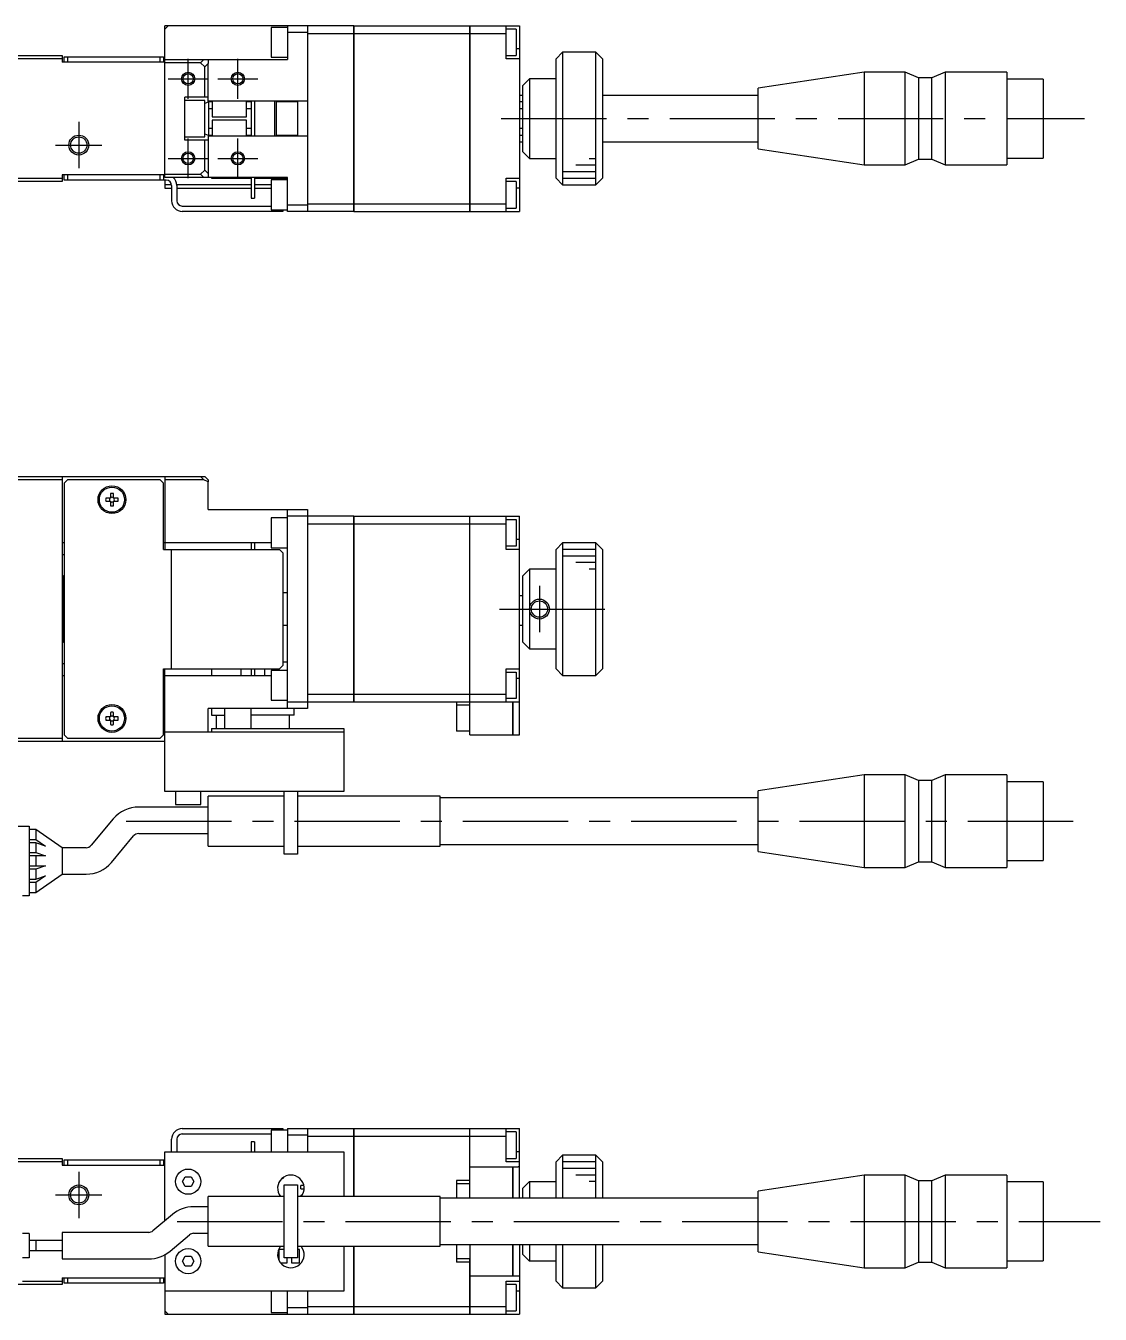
# Model space of a CAD drawing. Extents: x -1 to 721, y -8 to 204.
# Drawn here: x 192 to 354.1, y 10 to 204.4 of the extents above; entities that cross this region are included whole.
import ezdxf

# ---------------------------------------------------------------- set-up
doc = ezdxf.new("R2010")
doc.units = 0
doc.header["$LTSCALE"] = 0.5
doc.linetypes.add('CENTER', pattern=[50.8, 31.75, -6.35, 6.35, -6.35])
for name, color, linetype in [('MSM_CENTER', 1, 'CENTER'), ('MSM_CONTINUOUS', 7, 'CONTINUOUS'), ('MSM_NARROW', 5, 'CONTINUOUS')]:
    doc.layers.add(name, color=color, linetype=linetype)

msp = doc.modelspace()

# ---------------------------------------------------------------- linework, layer by layer
at = {"layer": 'MSM_CENTER'}
for p, q in [((216.5, 193.387477), (216.5, 199.387477)), ((224, 193.387477), (224, 199.387477)), ((213.5, 196.387477), (219.5, 196.387477)), ((221, 196.387477), (227, 196.387477)), ((200, 189.887476), (200, 182.887476)), ((263.75, 190.387477), (351.75, 190.387477)), ((216.5, 181.387477), (216.5, 187.387477)), ((224, 181.387477), (224, 187.387477)), ((196.5, 186.387476), (203.5, 186.387476)), ((213.5, 184.387477), (219.5, 184.387477)), ((221, 184.387477), (227, 184.387477)), ((269.5, 119.887348), (269.5, 112.887348)), ((263.5, 116.387477), (281.5, 116.387477)), ((207.143664, 84.387477), (352.745716, 84.387477)), ((200, 31.500001), (200, 24.500001)), ((196.5, 28.000001), (203.5, 28.000001)), ((214.854051, 24), (354.111582, 24))]:
    msp.add_line(p, q, dxfattribs=at)
at = {"layer": 'MSM_CONTINUOUS'}
for p, q in [((213, 181.887476), (213, 204.387477)), ((241.49, 204.387477), (213, 204.387477)), ((213, 203.887477), (213.5, 204.387477)), ((231.5, 204.137477), (229, 204.137477)), ((229, 204.137477), (229, 199.637477)), ((231.5, 204.387477), (231.5, 199.287477)), ((234.5, 204.387477), (234.5, 176.387477)), ((241.49, 176.387477), (241.49, 204.387477)), ((241.5, 204.377477), (241.49, 204.377477)), ((241.5, 204.387477), (258.99, 204.387477)), ((241.5, 204.387477), (241.5, 176.387477)), ((258.99, 176.387477), (258.99, 204.387477)), ((259, 204.377477), (258.99, 204.377477)), ((259, 204.387477), (259, 176.387477)), ((259, 204.387477), (266.5, 204.387477)), ((264.5, 199.387477), (264.5, 204.387477)), ((266.5, 204.387477), (266.5, 176.387477)), ((234.5, 203.387477), (231.5, 203.387477)), ((234.5, 203.232709), (241.49, 203.232709)), ((241.5, 203.228816), (241.49, 203.228816)), ((241.5, 203.232709), (258.99, 203.232709)), ((259, 203.228816), (258.99, 203.228816)), ((259, 203.232709), (264.5, 203.232709)), ((266, 203.887477), (264.5, 203.887477)), ((266, 203.887477), (266, 199.887477)), ((266.5, 200.887477), (266, 200.887477)), ((273, 200.387477), (272, 199.387477)), ((278, 200.387477), (273, 200.387477)), ((273, 200.387477), (273, 180.387477)), ((279, 199.387477), (278, 200.387477)), ((278, 180.387477), (278, 200.387477)), ((184, 199.887476), (197.5, 199.887476)), ((197.5, 199.387476), (184, 199.387476)), ((197.5, 199.887476), (197.5, 198.887476)), ((213, 198.887476), (197.5, 198.887476)), ((197.8, 199.687476), (212.8, 199.687476)), ((197.8, 198.887476), (197.8, 199.687476)), ((198.3, 199.687476), (198.3, 198.887476)), ((212.3, 198.887476), (212.3, 199.687476)), ((212.8, 199.687476), (212.8, 198.887476)), ((213, 199.287477), (219.500001, 199.287477)), ((218.387627, 198.787477), (213, 198.787477)), ((218.387627, 198.787477), (218.887627, 199.287477)), ((219, 198.175104), (218.387627, 198.787477)), ((219.5, 198.675104), (219, 198.175104)), ((219.500001, 199.287477), (219.5, 198.675104)), ((219.5, 192.876954), (219.5, 198.675104)), ((219.500002, 199.287477), (231.5, 199.287477)), ((229, 199.637477), (231.5, 199.637477)), ((264.5, 199.887477), (266, 199.887477)), ((266.5, 199.387477), (264.5, 199.387477)), ((272, 181.387477), (272, 199.387477)), ((279, 199.387477), (279, 181.387477)), ((219, 193.637476), (219, 198.175104)), ((267, 195.387477), (268, 196.387477)), ((272, 196.387477), (268, 196.387477)), ((268, 196.387477), (268, 184.387477)), ((318.5, 197.387477), (302.5, 194.957477)), ((324.7, 197.387477), (318.5, 197.387477)), ((318.5, 197.387477), (318.5, 183.387477)), ((326.7, 196.537477), (324.7, 197.387477)), ((324.7, 183.387477), (324.7, 197.387477)), ((328.7, 196.537477), (326.7, 196.537477)), ((326.7, 196.537477), (326.7, 184.237477)), ((330.7, 197.387477), (328.7, 196.537477)), ((328.7, 184.237477), (328.7, 196.537477)), ((340, 197.387477), (330.7, 197.387477)), ((330.7, 197.387477), (330.7, 183.387477)), ((340, 197.387477), (340, 183.387477)), ((345.5, 196.337477), (340, 196.337477)), ((345.5, 196.337477), (345.5, 184.437477)), ((267, 185.387477), (267, 195.387477)), ((302.5, 185.817477), (302.5, 194.957477)), ((216, 187.137476), (216, 193.637476)), ((219.5, 193.637476), (216, 193.637476)), ((219, 193.137476), (216, 193.137476)), ((219.5, 192.876954), (218.999727, 192.667129)), ((219, 187.637476), (219, 193.137476)), ((234.5, 192.987477), (219.5, 192.987477)), ((219.6, 187.787477), (219.6, 192.987477)), ((220.1, 192.887477), (219.6, 192.887477)), ((220, 192.987477), (220, 192.887477)), ((220.1, 192.987477), (220.1, 190.637476)), ((225.3, 190.637476), (225.3, 192.987477)), ((226, 192.887477), (225.3, 192.887477)), ((226, 192.987477), (226, 187.787477)), ((226.5, 192.987477), (226.5, 187.787477)), ((229.6, 187.787477), (229.6, 192.987477)), ((229.8, 192.987477), (229.8, 187.787477)), ((233, 192.887477), (229.8, 192.887477)), ((233, 192.987477), (233, 187.787477)), ((267, 193.887477), (266.5, 193.887477)), ((267, 192.887477), (266.5, 192.887477)), ((302.5, 193.887477), (279, 193.887477)), ((219.6, 191.887477), (220.1, 191.887477)), ((220.1, 190.637476), (225.3, 190.637476)), ((225.3, 191.887477), (226, 191.887477)), ((266.5, 191.887477), (267, 191.887477)), ((220.1, 188.887477), (219.6, 188.887477)), ((225.3, 190.137476), (220.1, 190.137476)), ((220.1, 190.137476), (220.1, 187.787477)), ((225.3, 187.787477), (225.3, 190.137476)), ((226, 188.887477), (225.3, 188.887477)), ((267, 188.887477), (266.5, 188.887477)), ((216, 187.637476), (219, 187.637476)), ((219.5, 187.137476), (216, 187.137476)), ((218.999651, 188.107865), (219.5, 187.897999)), ((219, 182.599847), (219, 187.137476)), ((219.5, 187.897999), (219.5, 182.099847)), ((219.5, 187.787477), (234.5, 187.787477)), ((219.6, 187.887477), (220.1, 187.887477)), ((220, 187.887477), (220, 187.787477)), ((225.3, 187.887477), (226, 187.887477)), ((229.8, 187.887477), (233, 187.887477)), ((266.5, 187.887477), (267, 187.887477)), ((266.5, 186.887477), (267, 186.887477)), ((279, 186.887477), (302.5, 186.887477)), ((268, 184.387477), (267, 185.387477)), ((302.5, 185.817477), (318.5, 183.387477)), ((268, 184.387477), (272, 184.387477)), ((318.5, 183.387477), (324.7, 183.387477)), ((324.7, 183.387477), (326.7, 184.237477)), ((326.7, 184.237477), (328.7, 184.237477)), ((328.7, 184.237477), (330.7, 183.387477)), ((330.7, 183.387477), (340, 183.387477)), ((340, 184.437477), (345.5, 184.437477)), ((197.5, 180.887476), (184.5, 180.887476)), ((184.612372, 181.387476), (197.5, 181.387476)), ((197.5, 181.887476), (197.5, 180.887476)), ((213, 181.887476), (197.5, 181.887476)), ((197.8, 181.087476), (197.8, 181.887476)), ((213.2, 181.087476), (197.8, 181.087476)), ((198.3, 181.887476), (198.3, 181.087476)), ((212.3, 181.087476), (212.3, 181.887476)), ((212.8, 181.887476), (212.8, 181.087476)), ((213, 181.987475), (218.387627, 181.987475)), ((213, 181.487475), (213, 181.887474)), ((231.5, 181.487475), (213, 181.487475)), ((213, 181.087476), (213, 179.887477)), ((218.387627, 181.987475), (219, 182.599847)), ((218.887627, 181.487475), (218.387627, 181.987475)), ((219, 182.599847), (219.5, 182.099847)), ((219.5, 182.099847), (219.500002, 181.487475)), ((220, 181.487475), (220, 181.387475)), ((220, 181.387475), (226, 181.387475)), ((226, 181.487475), (226, 178.387477)), ((226.5, 181.487475), (226.5, 178.387477)), ((226.5, 181.387475), (231.5, 181.387475)), ((231.5, 181.137477), (229, 181.137477)), ((229, 181.137477), (229, 176.637477)), ((231.5, 176.387477), (231.5, 181.487475)), ((264.5, 176.387477), (264.5, 181.387477)), ((264.5, 181.387477), (266.5, 181.387477)), ((266, 180.887477), (264.5, 180.887477)), ((266, 180.887477), (266, 176.887477)), ((272, 181.387477), (273, 180.387477)), ((278, 180.387477), (279, 181.387477)), ((213.993725, 180.387477), (213, 180.387477)), ((213, 179.887477), (214, 179.887477)), ((214, 180.287476), (214, 177.987476)), ((226, 180.387477), (214.796872, 180.387477)), ((214.8, 180.287476), (214.8, 177.987476)), ((214.8, 179.887477), (226, 179.887477)), ((229, 180.387477), (226.5, 180.387477)), ((226.5, 179.887477), (229, 179.887477)), ((266.5, 179.887477), (266, 179.887477)), ((273, 180.387477), (278, 180.387477)), ((215.6, 177.187476), (229, 177.187476)), ((226, 178.387477), (226.5, 178.387477)), ((231.5, 177.387477), (234.5, 177.387477)), ((234.5, 177.542244), (241.49, 177.542244)), ((241.5, 177.546137), (241.49, 177.546137)), ((241.5, 177.542244), (258.99, 177.542244)), ((259, 177.546137), (258.99, 177.546137)), ((259, 177.542244), (264.5, 177.542244)), ((230.8, 176.387476), (215.6, 176.387476)), ((229, 176.637477), (231.5, 176.637477)), ((230.3, 176.387476), (230.3, 176.637477)), ((230.8, 176.637477), (230.8, 176.387476)), ((241.49, 176.387477), (231.5, 176.387477)), ((241.5, 176.397477), (241.49, 176.397477)), ((241.5, 176.387477), (258.99, 176.387477)), ((259, 176.397477), (258.99, 176.397477)), ((259, 176.387477), (266.5, 176.387477)), ((264.5, 176.887477), (266, 176.887477)), ((184, 136.387477), (219, 136.387477)), ((197.5, 136.387477), (197.5, 96.387477)), ((213, 136.387477), (213, 125.387477)), ((218.887627, 135.887477), (218.387627, 136.387477)), ((219, 136.387477), (219.5, 135.887477)), ((197.5, 135.887477), (185.112372, 135.887477)), ((198.3, 135.887477), (197.8, 135.387477)), ((197.8, 135.387477), (197.8, 97.387477)), ((212.3, 135.887477), (198.3, 135.887477)), ((212.8, 135.387477), (212.3, 135.887477)), ((212.8, 125.387477), (212.8, 135.387477)), ((218.887627, 135.887477), (213, 135.887477)), ((219.500002, 135.581289), (218.887627, 135.887477)), ((219.5, 135.887477), (219.500002, 135.581289)), ((219.500002, 131.387477), (219.500002, 135.581289)), ((204.76, 133.127477), (204.080815, 133.127477)), ((204.080815, 132.647477), (204.76, 132.647477)), ((204.76, 133.806661), (204.76, 133.127477)), ((204.76, 132.647477), (204.76, 131.968292)), ((205.24, 133.127477), (205.24, 133.806661)), ((205.919184, 133.127477), (205.24, 133.127477)), ((205.24, 131.968292), (205.24, 132.647477)), ((205.24, 132.647477), (205.919184, 132.647477)), ((219.500002, 131.387477), (234.5, 131.387477)), ((231.5, 101.387477), (231.5, 131.387477)), ((241.49, 130.387477), (231.5, 130.387477)), ((234.5, 131.387477), (234.5, 101.387477)), ((241.49, 102.387477), (241.49, 130.387477)), ((241.5, 130.377477), (241.49, 130.377477)), ((241.5, 130.387477), (241.5, 102.387477)), ((241.5, 130.387477), (258.99, 130.387477)), ((258.99, 98.387477), (258.99, 130.387477)), ((259, 130.377477), (258.99, 130.377477)), ((259, 97.387477), (259, 130.387477)), ((259, 130.387477), (266.5, 130.387477)), ((264.5, 125.387477), (264.5, 130.387477)), ((266.5, 97.387477), (266.5, 130.387477)), ((231.5, 130.137477), (229, 130.137477)), ((229, 130.137477), (229, 125.637477)), ((234.5, 129.232709), (241.49, 129.232709)), ((241.5, 129.228816), (241.49, 129.228816)), ((241.5, 129.232709), (258.99, 129.232709)), ((259, 129.228816), (258.99, 129.228816)), ((259, 129.232709), (264.5, 129.232709)), ((264.5, 129.887477), (266, 129.887477)), ((266, 129.887477), (266, 125.887477)), ((197.8, 126.387477), (197.5, 126.387477)), ((229, 126.387477), (212.8, 126.387477)), ((226, 126.387477), (226, 125.387477)), ((226.5, 126.387477), (226.5, 125.387477)), ((266.5, 126.887477), (266, 126.887477)), ((273, 126.387477), (272, 125.387477)), ((278, 126.387477), (273, 126.387477)), ((273, 126.387477), (273, 106.387477)), ((279, 125.387477), (278, 126.387477)), ((278, 106.387477), (278, 126.387477)), ((197.5, 124.637477), (197.8, 124.637477)), ((212.8, 125.387477), (230.3, 125.387477)), ((214, 107.387477), (214, 125.387477)), ((229, 125.637477), (231.5, 125.637477)), ((230.8, 124.887477), (230.3, 125.387477)), ((230.8, 124.887477), (230.8, 107.887477)), ((266, 125.887477), (264.5, 125.887477)), ((266.5, 125.387477), (264.5, 125.387477)), ((272, 107.387477), (272, 125.387477)), ((279, 125.387477), (279, 107.387477)), ((197.7, 121.387477), (197.5, 121.187477)), ((197.8, 121.387477), (197.7, 121.387477)), ((197.7, 121.387477), (197.7, 111.387477)), ((267, 121.387477), (268, 122.387477)), ((267, 111.387477), (267, 121.387477)), ((268, 122.387477), (268, 110.387477)), ((272, 122.387477), (268, 122.387477)), ((230.8, 118.887477), (231.5, 118.887477)), ((267, 118.387477), (266.5, 118.387477)), ((231.5, 113.887477), (230.8, 113.887477)), ((267, 113.887477), (266.5, 113.887477)), ((197.5, 111.587477), (197.7, 111.387477)), ((197.7, 111.387477), (197.8, 111.387477)), ((268, 110.387477), (267, 111.387477)), ((268, 110.387477), (272, 110.387477)), ((197.8, 108.137477), (197.5, 108.137477)), ((212.8, 107.387477), (230.3, 107.387477)), ((212.8, 97.387477), (212.8, 107.387477)), ((213, 88.887477), (213, 107.387477)), ((220, 107.387477), (220, 106.387477)), ((224.5, 106.387477), (224.5, 107.387477)), ((226, 107.387477), (226, 106.387477)), ((226.5, 107.387477), (226.5, 106.387477)), ((228, 107.387477), (228, 106.387477)), ((231.5, 107.137477), (229, 107.137477)), ((229, 107.137477), (229, 102.637477)), ((230.3, 107.387477), (230.8, 107.887477)), ((231.5, 108.387477), (230.8, 108.387477)), ((264.5, 102.387477), (264.5, 107.387477)), ((264.5, 107.387477), (266.5, 107.387477)), ((272, 107.387477), (273, 106.387477)), ((278, 106.387477), (279, 107.387477)), ((197.5, 106.387477), (197.8, 106.387477)), ((212.8, 106.387477), (229, 106.387477)), ((264.5, 106.887477), (266, 106.887477)), ((266, 106.887477), (266, 102.887477)), ((266.5, 105.887477), (266, 105.887477)), ((273, 106.387477), (278, 106.387477)), ((234.5, 103.542244), (241.49, 103.542244)), ((241.5, 103.546137), (241.49, 103.546137)), ((241.5, 103.542244), (258.99, 103.542244)), ((259, 103.546137), (258.99, 103.546137)), ((259, 103.542244), (264.5, 103.542244)), ((234.5, 101.387477), (219.5, 101.387477)), ((219.500002, 97.887477), (219.5, 101.387477)), ((220, 101.387477), (220, 100.387477)), ((222, 101.387477), (222, 98.387477)), ((226, 98.387477), (226, 101.387477)), ((229, 102.637477), (231.5, 102.637477)), ((231.5, 102.387477), (241.49, 102.387477)), ((232.5, 100.387477), (232.5, 101.387477)), ((241.5, 102.397477), (241.49, 102.397477)), ((241.5, 102.387477), (258.99, 102.387477)), ((257, 102.387477), (257, 97.987477)), ((258.99, 101.887477), (257, 101.887477)), ((259, 102.397477), (258.99, 102.397477)), ((259, 102.387477), (266.5, 102.387477)), ((266, 102.887477), (264.5, 102.887477)), ((265.49, 97.387477), (265.49, 102.387477)), ((265.5, 102.387477), (265.5, 97.387477)), ((204.76, 100.127477), (204.080815, 100.127477)), ((204.080815, 99.647477), (204.76, 99.647477)), ((204.76, 100.806661), (204.76, 100.127477)), ((204.76, 99.647477), (204.76, 98.968292)), ((205.24, 100.127477), (205.24, 100.806661)), ((205.919184, 100.127477), (205.24, 100.127477)), ((205.24, 99.647477), (205.919184, 99.647477)), ((205.24, 98.968292), (205.24, 99.647477)), ((220, 100.387477), (222, 100.387477)), ((220.75, 100.387477), (220.75, 98.387477)), ((232.5, 100.387477), (226, 100.387477)), ((231.75, 100.387477), (231.75, 98.387477)), ((197.8, 97.387477), (198.3, 96.887477)), ((212.3, 96.887477), (212.8, 97.387477)), ((213, 97.887477), (240, 97.887477)), ((220, 98.387477), (240, 98.387477)), ((220, 98.387477), (220, 97.887477)), ((240, 98.387477), (240, 88.887477)), ((259, 97.987477), (257, 97.987477)), ((259, 98.387477), (258.99, 98.387477)), ((259, 97.387477), (265.49, 97.387477)), ((265.5, 97.397477), (265.49, 97.397477)), ((265.5, 97.387477), (266.5, 97.387477)), ((213, 96.387477), (184, 96.387477)), ((185.112372, 96.887477), (197.5, 96.887477)), ((198.3, 96.887477), (212.3, 96.887477)), ((318.5, 91.387477), (302.5, 88.957477)), ((324.7, 91.387477), (318.5, 91.387477)), ((318.5, 91.387477), (318.5, 77.387477)), ((326.7, 90.537477), (324.7, 91.387477)), ((324.7, 77.387477), (324.7, 91.387477)), ((330.7, 91.387477), (328.7, 90.537477)), ((340, 91.387477), (330.7, 91.387477)), ((330.7, 91.387477), (330.7, 77.387477)), ((340, 91.387477), (340, 77.387477)), ((328.7, 90.537477), (326.7, 90.537477)), ((326.7, 90.537477), (326.7, 78.237477)), ((328.7, 78.237477), (328.7, 90.537477)), ((345.5, 90.337477), (340, 90.337477)), ((345.5, 90.337477), (345.5, 78.437477)), ((240, 88.887477), (213, 88.887477)), ((214.6, 88.887477), (214.6, 86.887477)), ((218.4, 86.887477), (218.4, 88.887477)), ((231, 88.137477), (219.5, 88.137477)), ((219.5, 80.637477), (219.5, 88.137477)), ((231, 79.387477), (231, 88.887477)), ((233, 88.887477), (233, 79.387477)), ((254.5, 88.137477), (233, 88.137477)), ((254.5, 80.637477), (254.5, 88.137477)), ((302.5, 87.887477), (254.5, 87.887477)), ((302.5, 79.817477), (302.5, 88.957477)), ((219.5, 86.515832), (209.041224, 86.515832)), ((214.6, 86.887477), (218.4, 86.887477)), ((190.5, 83.637477), (192.5, 83.637477)), ((192.5, 83.637477), (192.5, 73.137477)), ((205.211001, 84.72977), (201.867121, 80.744689)), ((193.5, 83.137477), (192.5, 83.137477)), ((197.5, 80.387477), (193.5, 83.137477)), ((193.5, 83.137477), (193.5, 81.637477)), ((204.931299, 78.173538), (208.275179, 82.15862)), ((209.041224, 82.515832), (219.5, 82.515832)), ((192.5, 81.637477), (193.5, 81.637477)), ((193.5, 81.137477), (192.5, 81.137477)), ((193.5, 81.637477), (194.954545, 80.637477)), ((194.954545, 80.637477), (193.5, 81.137477)), ((193.5, 81.137477), (193.5, 79.637477)), ((201.101077, 80.387477), (197.5, 80.387477)), ((197.5, 80.387477), (197.5, 76.387477)), ((219.5, 80.637477), (231, 80.637477)), ((233, 80.637477), (254.5, 80.637477)), ((254.5, 80.887477), (302.5, 80.887477)), ((302.5, 79.817477), (318.5, 77.387477)), ((192.5, 79.637477), (193.5, 79.637477)), ((194.954545, 79.137477), (192.5, 79.137477)), ((193.5, 79.637477), (194.954545, 79.137477)), ((193.5, 79.137477), (193.5, 77.637477)), ((233, 79.387477), (231, 79.387477)), ((324.7, 77.387477), (326.7, 78.237477)), ((326.7, 78.237477), (328.7, 78.237477)), ((328.7, 78.237477), (330.7, 77.387477)), ((340, 78.437477), (345.5, 78.437477)), ((192.5, 77.637477), (194.954545, 77.637477)), ((193.5, 77.137477), (192.5, 77.137477)), ((194.954545, 77.637477), (193.5, 77.137477)), ((193.5, 77.137477), (193.5, 75.637477)), ((193.5, 73.637477), (197.5, 76.387477)), ((194.954545, 76.137477), (193.5, 75.137477)), ((193.5, 75.637477), (194.954545, 76.137477)), ((197.5, 76.387477), (201.101077, 76.387477)), ((318.5, 77.387477), (324.7, 77.387477)), ((330.7, 77.387477), (340, 77.387477)), ((192.5, 75.637477), (193.5, 75.637477)), ((193.5, 75.137477), (192.5, 75.137477)), ((193.5, 75.137477), (193.5, 73.637477)), ((192.5, 73.137477), (191.5, 73.137477)), ((192.5, 73.637477), (193.5, 73.637477)), ((215.6, 38.000001), (230.8, 38.000001)), ((215.6, 37.200001), (229, 37.200001)), ((231.5, 37.75), (229, 37.75)), ((229, 37.75), (229, 34.5)), ((230.3, 37.75), (230.3, 38.000001)), ((230.8, 38.000001), (230.8, 37.75)), ((231.5, 38), (231.5, 34.5)), ((231.5, 38), (241.49, 38)), ((234.5, 37), (231.5, 37)), ((234.5, 38), (234.5, 34.5)), ((241.49, 27.75), (241.49, 38)), ((241.5, 37.99), (241.49, 37.99)), ((241.5, 38), (258.99, 38)), ((241.5, 38), (241.5, 27.75)), ((258.99, 29.653), (258.99, 38)), ((259, 37.99), (258.99, 37.99)), ((259, 38), (266.5, 38)), ((259, 27.5), (259, 38)), ((264.5, 33), (264.5, 38)), ((266, 37.5), (264.5, 37.5)), ((266, 37.5), (266, 33.5)), ((266.5, 27.5), (266.5, 38)), ((214, 34.5), (214, 36.400001)), ((214.8, 36.400001), (214.8, 34.5)), ((226.5, 36), (226, 36)), ((226, 36), (226, 34.5)), ((226.5, 36), (226.5, 34.5)), ((234.5, 36.845233), (241.49, 36.845233)), ((241.5, 36.84134), (241.49, 36.84134)), ((241.5, 36.845233), (258.99, 36.845233)), ((259, 36.84134), (258.99, 36.84134)), ((259, 36.845233), (264.5, 36.845233)), ((184.5, 33.500001), (197.5, 33.500001)), ((197.5, 33.500001), (197.5, 32.500001)), ((197.8, 33.300001), (213, 33.300001)), ((197.8, 32.500001), (197.8, 33.300001)), ((198.3, 33.300001), (198.3, 32.500001)), ((212.3, 32.500001), (212.3, 33.300001)), ((212.8, 33.300001), (212.8, 32.500001)), ((213, 34.5), (240, 34.5)), ((213, 24.100061), (213, 34.5)), ((240, 34.5), (240, 27.75)), ((264.5, 33.5), (266, 33.5)), ((266.5, 34.5), (266, 34.5)), ((273, 34), (272, 33)), ((278, 34), (273, 34)), ((273, 34), (273, 27.5)), ((279, 33), (278, 34)), ((278, 27.5), (278, 34)), ((197.5, 33.000001), (184.612372, 33.000001)), ((197.5, 32.500001), (213, 32.500001)), ((259, 32.25), (265.49, 32.25)), ((266.5, 33), (264.5, 33)), ((265.49, 27.5), (265.49, 32.25)), ((265.5, 32.24), (265.49, 32.24)), ((265.5, 32.25), (266.3, 32.25)), ((265.5, 32.25), (265.5, 27.5)), ((266.3, 32.229022), (266.3, 32.25)), ((266.5, 32.229022), (266.3, 32.229022)), ((272, 27.5), (272, 33)), ((279, 33), (279, 27.5)), ((215.633974, 30), (216.066987, 30.75)), ((216.066987, 29.25), (215.633974, 30)), ((216.066987, 30.75), (216.933013, 30.75)), ((216.933013, 29.25), (216.066987, 29.25)), ((216.933013, 30.75), (217.366025, 30)), ((217.366025, 30), (216.933013, 29.25)), ((231, 18.5), (231, 29.5)), ((231, 29.5), (233, 29.5)), ((233, 29.5), (233, 18.5)), ((233.954322, 29.425002), (233.5, 29.425002)), ((233.5, 28.925002), (233.5, 29.425002)), ((258.99, 30.153), (257, 30.153)), ((257, 30.153), (257, 27.5)), ((259, 29.653), (257, 29.653)), ((268, 30), (267, 29)), ((268, 30), (272, 30)), ((268, 30), (268, 27.5)), ((318.5, 31), (302.5, 28.57)), ((324.7, 31), (318.5, 31)), ((318.5, 31), (318.5, 17)), ((326.7, 30.15), (324.7, 31)), ((324.7, 17), (324.7, 31)), ((328.7, 30.15), (326.7, 30.15)), ((326.7, 30.15), (326.7, 17.85)), ((330.7, 31), (328.7, 30.15)), ((328.7, 17.85), (328.7, 30.15)), ((340, 31), (330.7, 31)), ((330.7, 31), (330.7, 17)), ((340, 31), (340, 17)), ((345.5, 29.95), (340, 29.95)), ((345.5, 29.95), (345.5, 18.05)), ((231, 27.75), (219.5, 27.75)), ((219.5, 20.25), (219.5, 27.75)), ((254.5, 27.75), (233, 27.75)), ((233.5, 28.925002), (233.998593, 28.925002)), ((233.686529, 27.925002), (233.5, 27.925002)), ((233.5, 27.75), (233.5, 27.925002)), ((254.5, 20.25), (254.5, 27.75)), ((302.5, 27.5), (254.5, 27.5)), ((267, 27.5), (267, 29)), ((302.5, 19.43), (302.5, 28.57)), ((219.5, 26.206727), (217.330478, 26.206727)), ((214.11654, 25.036949), (211.193178, 22.583957)), ((192.5, 22.200001), (191.5, 22.200001)), ((192.5, 22.200001), (192.5, 18.500001)), ((210.55039, 22.350001), (197.5, 22.350001)), ((197.5, 22.350001), (197.5, 18.350001)), ((213.764328, 19.519779), (216.68769, 21.972772)), ((217.330478, 22.206727), (219.5, 22.206727)), ((197.5, 21.100001), (192.5, 21.100001)), ((192.5, 19.600001), (197.5, 19.600001)), ((193.5, 21.100001), (193.5, 19.600001)), ((219.5, 20.25), (231, 20.25)), ((230.1675, 19.777502), (230.1675, 18.198787)), ((231, 19.777502), (230.1675, 19.777502)), ((233, 20.25), (254.5, 20.25)), ((233.3225, 19.777502), (233, 19.777502)), ((233.3225, 17.777502), (233.3225, 19.777502)), ((240, 20.25), (240, 13.5)), ((241.49, 10), (241.49, 20.25)), ((241.5, 20.25), (241.5, 10)), ((254.5, 20.5), (302.5, 20.5)), ((257, 20.5), (257, 17.847)), ((259, 20.5), (259, 10)), ((265.49, 15.75), (265.49, 20.5)), ((265.5, 20.5), (265.5, 15.75)), ((266.5, 20.5), (266.5, 10)), ((267, 19), (267, 20.5)), ((268, 20.5), (268, 18)), ((272, 15), (272, 20.5)), ((273, 20.5), (273, 14)), ((278, 14), (278, 20.5)), ((279, 20.5), (279, 15)), ((192.5, 18.500001), (191.5, 18.500001)), ((197.5, 18.350001), (210.55039, 18.350001)), ((213, 18.99117), (213, 10)), ((215.633974, 18), (216.066987, 18.75)), ((216.066987, 17.25), (215.633974, 18)), ((216.066987, 18.75), (216.933013, 18.75)), ((216.933013, 18.75), (217.366025, 18)), ((217.366025, 18), (216.933013, 17.25)), ((230.417123, 17.777502), (231.4175, 17.777502)), ((233, 18.5), (231, 18.5)), ((231.4175, 17.777502), (231.4175, 18.5)), ((232.0725, 18.5), (232.0725, 17.777502)), ((232.0725, 17.777502), (233.3225, 17.777502)), ((259, 18.347), (257, 18.347)), ((258.99, 17.847), (257, 17.847)), ((258.99, 10), (258.99, 18.347)), ((267, 19), (268, 18)), ((272, 18), (268, 18)), ((302.5, 19.43), (318.5, 17)), ((324.7, 17), (326.7, 17.85)), ((326.7, 17.85), (328.7, 17.85)), ((328.7, 17.85), (330.7, 17)), ((340, 18.05), (345.5, 18.05)), ((216.933013, 17.25), (216.066987, 17.25)), ((265.49, 15.75), (259, 15.75)), ((265.5, 15.76), (265.49, 15.76)), ((266.3, 15.75), (265.5, 15.75)), ((266.3, 15.75), (266.3, 15.770978)), ((266.3, 15.770978), (266.5, 15.770978)), ((318.5, 17), (324.7, 17)), ((330.7, 17), (340, 17)), ((197.5, 14.500001), (58.5, 14.500001)), ((191.5, 15.000001), (197.5, 15.000001)), ((197.5, 15.500001), (197.5, 14.500001)), ((197.5, 15.500001), (213, 15.500001)), ((197.8, 14.700001), (197.8, 15.500001)), ((212.8, 14.700001), (197.8, 14.700001)), ((198.3, 15.500001), (198.3, 14.700001)), ((212.3, 14.700001), (212.3, 15.500001)), ((212.8, 15.500001), (212.8, 14.700001)), ((264.5, 10), (264.5, 15)), ((264.5, 15), (266.5, 15)), ((266, 14.5), (264.5, 14.5)), ((266, 14.5), (266, 10.5)), ((272, 15), (273, 14)), ((273, 14), (278, 14)), ((278, 14), (279, 15)), ((240, 13.5), (213, 13.5)), ((229, 13.5), (229, 10.25)), ((231.5, 10), (231.5, 13.5)), ((234.5, 13.5), (234.5, 10)), ((266.5, 13.5), (266, 13.5)), ((213.5, 10), (213, 10.5)), ((213, 10), (241.49, 10)), ((229, 10.25), (231.5, 10.25)), ((231.5, 11), (234.5, 11)), ((234.5, 11.154768), (241.49, 11.154768)), ((241.5, 11.158661), (241.49, 11.158661)), ((241.5, 10.01), (241.49, 10.01)), ((241.5, 11.154768), (258.99, 11.154768)), ((241.5, 10), (258.99, 10)), ((259, 11.158661), (258.99, 11.158661)), ((259, 10.01), (258.99, 10.01)), ((259, 11.154768), (264.5, 11.154768)), ((259, 10), (266.5, 10)), ((264.5, 10.5), (266, 10.5))]:
    msp.add_line(p, q, dxfattribs=at)
for centre, radius in [((216.5, 196.387477), 0.7835), ((224, 196.387477), 0.7835), ((200, 186.387476), 1.2295), ((216.5, 184.387477), 0.7835), ((224, 184.387477), 0.7835), ((205, 132.887477), 2.1), ((205, 132.887477), 1.9), ((269.5, 116.387348), 1.2295), ((205, 99.887477), 2.1), ((205, 99.887477), 1.9), ((216.5, 30), 1.9), ((200, 28.000001), 1.2295), ((216.5, 18), 1.9)]:
    msp.add_circle(centre, radius, dxfattribs=at)
for centre, radius, start, end in [((213.2, 180.287476), 0.8, 0, 90), ((213.2, 180.287476), 1.6, 0, 48.590324), ((215.6, 177.987476), 1.6, 180, 270), ((215.6, 177.987476), 0.8, 180, 270), ((205, 132.887477), 0.95, 165.36671, 194.63329), ((205, 132.887477), 0.364721, 138.849633, 221.150367), ((205, 132.887477), 0.95, 75.36671, 104.63329), ((205, 132.887477), 0.364721, 48.849633, 131.150367), ((205, 132.887477), 0.364721, 228.849633, 311.150367), ((205, 132.887477), 0.364721, 318.849633, 41.150367), ((205, 132.887477), 0.95, 345.36671, 14.63329), ((205, 132.887477), 0.95, 255.36671, 284.63329), ((205, 99.887477), 0.95, 165.36671, 194.63329), ((205, 99.887477), 0.364721, 138.849633, 221.150367), ((205, 99.887477), 0.95, 75.36671, 104.63329), ((205, 99.887477), 0.364721, 48.849633, 131.150367), ((205, 99.887477), 0.364721, 228.849633, 311.150367), ((205, 99.887477), 0.364721, 318.849633, 41.150367), ((205, 99.887477), 0.95, 345.36671, 14.63329), ((205, 99.887477), 0.95, 255.36671, 284.63329), ((209.041224, 81.515832), 5, 90, 140), ((209.041224, 81.515832), 1, 90, 140), ((201.101077, 81.387477), 1, 270, 320), ((201.101077, 81.387477), 5, 270, 320), ((215.6, 36.400001), 1.6, 90, 180), ((215.6, 36.400001), 0.8, 90, 180), ((232, 29), 2, 321.317813, 218.68215917), ((230.7, 30.667502), 0.2, 255.074363, 0.806255), ((217.330478, 21.206727), 5, 90, 130), ((210.55039, 23.350001), 1, 270, 310), ((217.330478, 21.206727), 1, 90, 130), ((210.55039, 23.350001), 5, 270, 310), ((232, 19), 2, 141.317813, 38.68219661)]:
    msp.add_arc(centre, radius, start, end, dxfattribs=at)
at = {"layer": 'MSM_NARROW'}
for p, q in [((275, 183.387477), (278, 183.387477)), ((277, 184.387477), (278, 184.387477)), ((273, 182.387477), (278, 182.387477)), ((273, 181.387477), (278, 181.387477)), ((278, 125.387477), (273, 125.387477)), ((278, 124.387477), (273, 124.387477)), ((278, 123.387477), (275, 123.387477)), ((278, 122.387477), (277, 122.387477)), ((278, 33), (273, 33)), ((278, 32), (273, 32)), ((278, 31), (275, 31)), ((278, 30), (277, 30))]:
    msp.add_line(p, q, dxfattribs=at)
for centre, radius in [((216.5, 196.387477), 1), ((224, 196.387477), 1), ((200, 186.387476), 1.5), ((216.5, 184.387477), 1), ((224, 184.387477), 1), ((269.5, 116.387348), 1.5), ((200, 28.000001), 1.5)]:
    msp.add_circle(centre, radius, dxfattribs=at)

doc.saveas('drawing.dxf')
